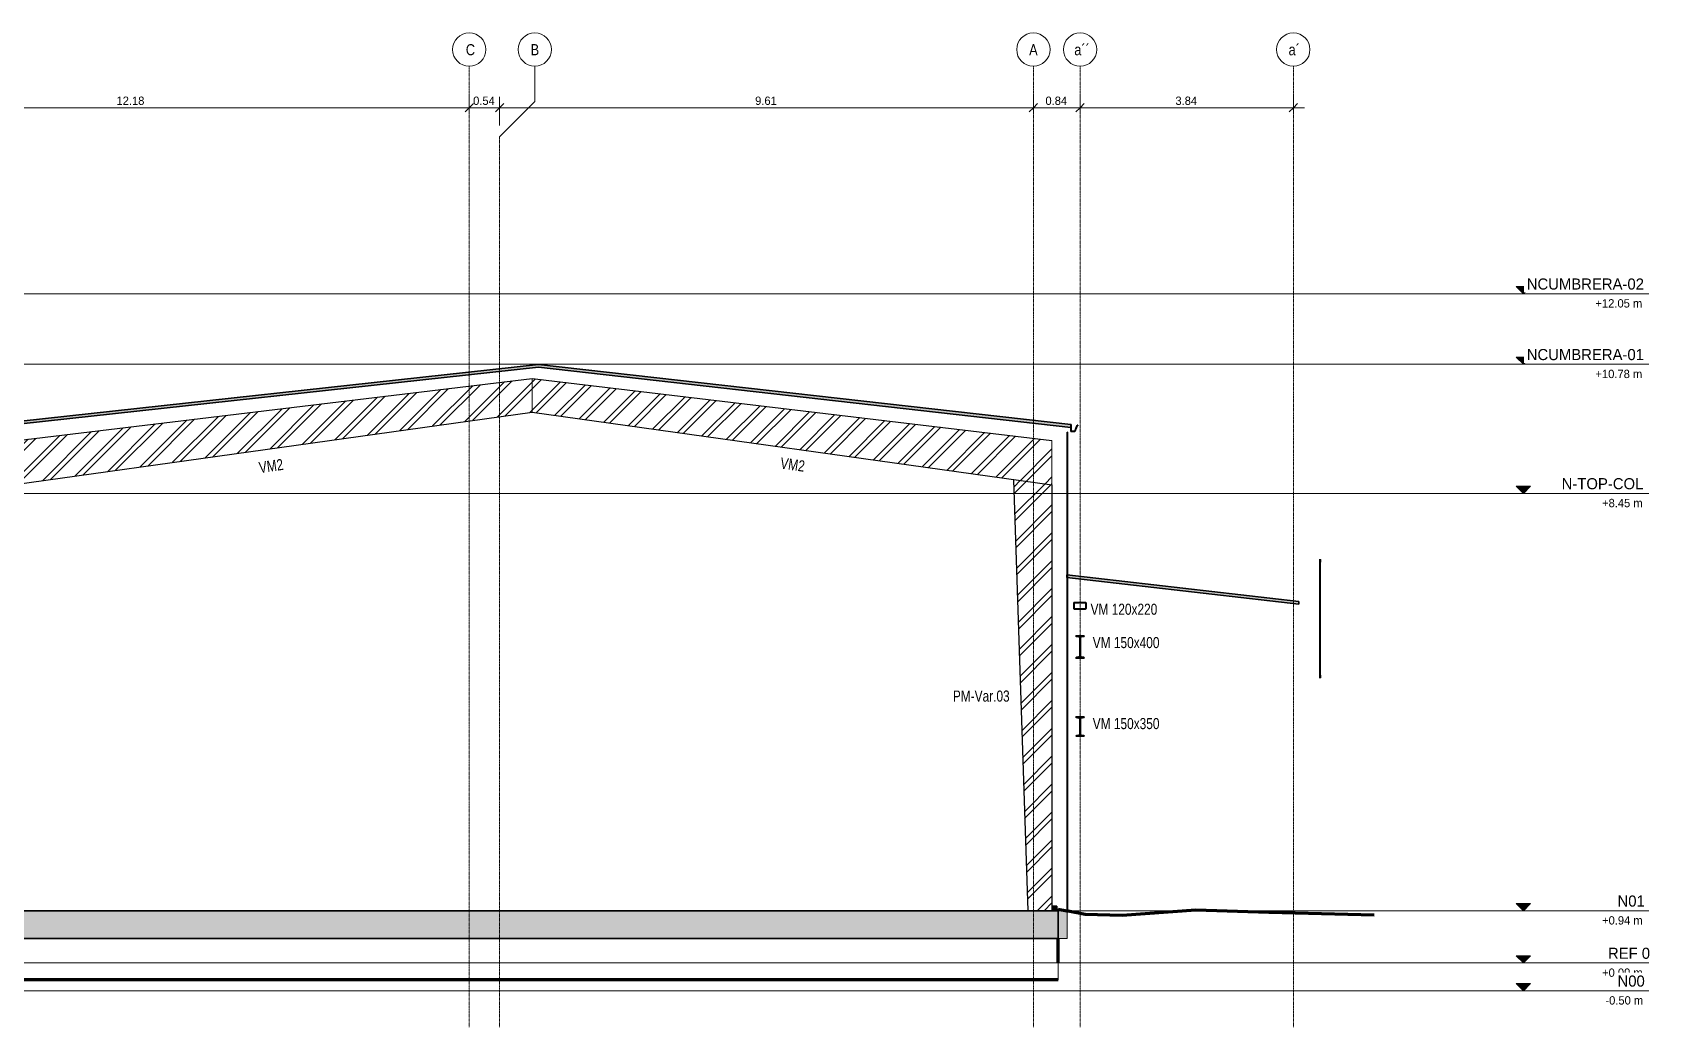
# Model space of a CAD drawing. Header units: centimetres. Extents: x -6646 to 16699, y -115 to 1717.
# Drawn here: x -2117 to 840, y -115 to 1674 of the extents above; entities that cross this region are included whole.
import ezdxf

# ---------------------------------------------------------------- set-up
doc = ezdxf.new("R2010")
doc.units = ezdxf.units.CM
doc.linetypes.add('Centre', pattern=[3.175, 0.635, -0.475, 1.59, -0.475])
doc.linetypes.add('Grid Line', pattern=[2.2225, 1.27, -0.3175, 0.3175, -0.3175])
for name, color, linetype, lineweight in [('A-ANNO-DIMS', 7, 'Continuous', 9), ('A-ANNO-DIMS-100', 7, 'Continuous', 9), ('A-FLOR', 7, 'Continuous', 9), ('A-FLOR-LEVL', 7, 'Continuous', 9), ('A-ROOF', 7, 'Continuous', 9), ('A-ROOF-MCUT', 7, 'Continuous', 35), ('A-ROOF-PATT', 7, 'Continuous', 35), ('A-WALL', 7, 'Continuous', 9), ('A-WALL-PATT', 7, 'Continuous', 35), ('C-BLDG-PADS', 7, 'Continuous', 9), ('C-TOPO', 7, 'Continuous', 9), ('S-BEAM', 7, 'Continuous', 9), ('S-BEAM-IDEN', 7, 'Continuous', 18), ('S-COLS', 7, 'Continuous', 9), ('S-COLS-IDEN', 7, 'Continuous', 9), ('S-GRID', 7, 'Continuous', 9), ('S-GRID-IDEN', 7, 'Continuous', 9)]:
    doc.layers.add(name, color=color, linetype=linetype, lineweight=lineweight)
doc.styles.add('Century Gothic', font='GOTHIC.TTF', dxfattribs={"height": 20})
doc.styles.add('Century Gothic_1', font='GOTHIC.TTF', dxfattribs={"height": 15})
doc.styles.add('Century Gothic_2', font='GOTHIC.TTF', dxfattribs={"width": 0.8, "height": 20})
doc.styles.add('Saira Condensed', font='SairaCondensed-Regular.ttf', dxfattribs={"height": 20})
doc.dimstyles.new('FCA_N_Cotas_E100', dxfattribs={"dimscale": 30.48, "dimtxt": 15.662524, "dimasz": 0.492126, "dimexe": 0.656168, "dimexo": 0.656168, "dimgap": 0.032808, "dimtad": 1, "dimlfac": 0.01, "dimrnd": 0.01, "dimzin": 0, "dimdsep": 46, "dimtxsty": 'Century Gothic_1', "dimblk1": 'OBLIQUE', "dimblk2": 'OBLIQUE', "dimsah": 1, "dimcen": 0.09, "dimdle": 0.656168, "dimadec": 3, "dimazin": 2, "dimtfac": 1, "dimtdec": 4, "dimtix": 1, "dimtmove": 0, "dimatfit": 3, "dimfxl": 1, "dimtvp": 1, "dimtolj": 1, "dimtzin": 0, "dimarcsym": 2})
pattern_1 = [(45, (0, 0), (-25.1447, 25.1447), []), (45, (0, 38.1), (-25.1447, 25.1447), [])]

# ---------------------------------------------------------------- blocks, each defined once
blk = doc.blocks.new('M_S Shapes - 150 x 400-1948375-Elevación Eje 20')
at = {"layer": 'S-BEAM', "color": 254, "lineweight": 35, "true_color": 0xcccccc}
for p, q in [((-238.6, 588.8), (-238.6, 588.4)), ((-223.6, 588.8), (-238.6, 588.8)), ((-237.9, 587.5), (-233.2, 586.7)), ((-231.7, 585), (-231.7, 552.6)), ((-230.5, 552.6), (-230.5, 585)), ((-229.1, 586.7), (-224.3, 587.5)), ((-223.6, 588.4), (-223.6, 588.8)), ((-238.6, 549.2), (-238.6, 548.8)), ((-238.6, 548.8), (-223.6, 548.8)), ((-233.2, 550.9), (-237.9, 550.1)), ((-224.3, 550.1), (-229.1, 550.9)), ((-223.6, 548.8), (-223.6, 549.2))]:
    blk.add_line(p, q, dxfattribs=at)
for centre, radius, start, end in [((-237.7, 588.4), 0.88, 180, 260.5377), ((-233.5, 585), 1.76, 0, 80.5377), ((-228.8, 585), 1.76, 99.4623, 180), ((-224.5, 588.4), 0.88, 279.4623, 0), ((-237.7, 549.2), 0.88, 99.4623, 180), ((-233.5, 552.6), 1.76, 279.4623, 0), ((-228.8, 552.6), 1.76, 180, 260.5377), ((-224.5, 549.2), 0.88, 0, 80.5377)]:
    blk.add_arc(centre, radius, start, end, dxfattribs=at)
blk = doc.blocks.new('M_S Shapes - 150 x 350-1948376-Elevación Eje 20')
at = {"layer": 'S-BEAM', "color": 254, "lineweight": 35, "true_color": 0xcccccc}
for p, q in [((-238.6, 443), (-238.6, 442.6)), ((-223.6, 443), (-238.6, 443)), ((-237.9, 441.7), (-233.2, 440.9)), ((-231.7, 439.2), (-231.7, 411.8)), ((-230.5, 411.8), (-230.5, 439.2)), ((-229.1, 440.9), (-224.3, 441.7)), ((-223.6, 442.6), (-223.6, 443)), ((-238.6, 408.4), (-238.6, 408)), ((-238.6, 408), (-223.6, 408)), ((-233.2, 410.1), (-237.9, 409.3)), ((-224.3, 409.3), (-229.1, 410.1)), ((-223.6, 408), (-223.6, 408.4))]:
    blk.add_line(p, q, dxfattribs=at)
for centre, radius, start, end in [((-237.7, 442.6), 0.88, 180, 260.5377), ((-233.5, 439.2), 1.76, 0, 80.5377), ((-228.8, 439.2), 1.76, 99.4623, 180), ((-224.5, 442.6), 0.88, 279.4623, 0), ((-237.7, 408.4), 0.88, 99.4623, 180), ((-233.5, 411.8), 1.76, 279.4623, 0), ((-228.8, 411.8), 1.76, 180, 260.5377), ((-224.5, 408.4), 0.88, 0, 80.5377)]:
    blk.add_arc(centre, radius, start, end, dxfattribs=at)
blk = doc.blocks.new('HSS Rectangular - 120 x 220-1948349-Elevación Eje 20')
at = {"layer": 'S-BEAM', "color": 254, "lineweight": 35, "true_color": 0xcccccc}
for p, q in [((-242.5, 647.9), (-242.5, 637.8)), ((-242, 638.3), (-242, 647.3)), ((-221.5, 648.8), (-241.6, 648.8)), ((-241.6, 636.8), (-221.5, 636.8)), ((-241.1, 648.3), (-222, 648.3)), ((-222, 637.3), (-241.1, 637.3)), ((-221, 647.3), (-221, 638.3)), ((-220.5, 637.8), (-220.5, 647.9))]:
    blk.add_line(p, q, dxfattribs=at)
for centre, radius, start, end in [((-241.6, 647.9), 0.95, 90, 180), ((-241.6, 637.8), 0.95, 180, 270), ((-241.1, 647.3), 0.953, 90, 180), ((-241.1, 638.3), 0.953, 180, 270), ((-222, 647.3), 0.953, 0, 90), ((-222, 638.3), 0.953, 270, 0), ((-221.5, 647.9), 0.95, 0, 90), ((-221.5, 637.8), 0.95, 270, 0)]:
    blk.add_arc(centre, radius, start, end, dxfattribs=at)
blk = doc.blocks.new('PQ_RVR_ARQ-01_ZZ_ZZ_MO_T_A_rvt-1-Elevación Eje 20')
at = {"layer": 'A-ROOF-PATT', "lineweight": 9, "true_color": 0xeaeaea}
for points in [[(-247.9, 964), (-247.9, 969.1), (-1206.2, 1077.3), (-2182.3, 970.5), (-2182.3, 965.5), (-1206.2, 1072.3), (-281.8, 967.9)], [(162.3, 645.6), (162.3, 650.6), (-254.8, 698.8), (-254.8, 693.8), (-104.9, 676.4)]]:
    blk.add_hatch(color=254, dxfattribs=at).paths.add_polyline_path(points)
at = {"layer": 'A-WALL-PATT', "lineweight": 9, "true_color": 0xeaeaea}
for points in [[(-254.5, 96.5), (-254, 96.5), (-254, 955.5), (-254.5, 955.5), (-254.5, 349.4)], [(202, 721.3), (202, 726.3), (199.5, 726.3), (199.5, 721.3)], [(200.8, 518), (200.8, 721.3), (200.3, 721.3), (200.3, 518)], [(202, 513), (202, 518), (199.5, 518), (199.5, 513)], [(-280.8, 94), (-272.8, 94), (-272.8, 102), (-280.8, 102)], [(-254.5, 91.5), (-252.7, 91.5), (-252.7, 96.5), (-255.2, 96.5), (-255.2, 94), (-254.5, 94)]]:
    blk.add_hatch(color=254, dxfattribs=at).paths.add_polyline_path(points)
at = {"layer": 'A-WALL-PATT', "lineweight": 9, "true_color": 0xf2f2f2}
h = blk.add_hatch(dxfattribs=at)
h.set_pattern_fill('FP_4', style=0, pattern_type=2)
h.set_pattern_definition([(90, (200.294, 0), (-0.11291, 7e-18), [])])
h.paths.add_polyline_path([(200.2, 518), (200.3, 518), (200.2, 530.8)])
h = blk.add_hatch(dxfattribs=at)
h.set_pattern_fill('FP_1', style=0, pattern_type=2)
h.set_pattern_definition([(90, (-254.484, 0), (-0.05687, 3e-18), [])])
h.paths.add_polyline_path([(-254.5, 96.5), (-254.5, 96.5), (-254.5, 96.5)])
at = {"layer": 'A-FLOR', "color": 254, "lineweight": 35, "true_color": 0xcccccc}
for p, q in [((-270.8, 94), (-5586.7, 94)), ((-270.8, 44), (-270.8, 94)), ((-5836.9, 44), (-270.8, 44))]:
    blk.add_line(p, q, dxfattribs=at)
at = {"layer": 'A-ROOF', "color": 254, "lineweight": 35, "true_color": 0xcccccc}
for p, q in [((-1206.2, 1077.3), (-2182.3, 970.5)), ((-2182.3, 965.5), (-1206.2, 1072.3)), ((-247.9, 969.1), (-1206.2, 1077.3)), ((-1206.2, 1072.3), (-247.9, 964)), ((-247.9, 964), (-247.9, 969.1)), ((162.3, 650.6), (-254.8, 698.8)), ((-254.8, 698.8), (-254.8, 693.8)), ((-254.8, 693.8), (162.3, 645.6)), ((162.3, 645.6), (162.3, 650.6))]:
    blk.add_line(p, q, dxfattribs=at)
at = {"layer": 'A-ROOF-MCUT', "color": 254, "true_color": 0xcccccc}
for p, q in [((-247.5, 969.1), (-247.9, 969.1)), ((-247.9, 969.1), (-247.9, 956.6)), ((-247.9, 956.6), (-240.4, 956.6)), ((-247.5, 956.9), (-247.5, 969.1)), ((-240.7, 956.9), (-247.5, 956.9)), ((-236.9, 966.9), (-240.7, 956.9)), ((-240.4, 956.6), (-236.6, 966.5)), ((-235.7, 966.9), (-236.9, 966.9)), ((-235.4, 967.8), (-236.6, 967.8)), ((-236.6, 967.8), (-236.6, 967.5)), ((-236.6, 967.5), (-235.7, 967.5)), ((-236.6, 966.5), (-235.4, 966.5)), ((-235.7, 967.5), (-235.7, 966.9)), ((-235.4, 966.5), (-235.4, 967.8))]:
    blk.add_line(p, q, dxfattribs=at)
at = {"layer": 'A-WALL', "color": 254, "lineweight": 35, "true_color": 0xcccccc}
for p, q in [((-254, 955.5), (-254.5, 955.5)), ((-254.5, 955.5), (-254.5, 96.5)), ((-254, 96.5), (-254, 955.5)), ((200.8, 721.3), (200.3, 721.3)), ((200.3, 721.3), (200.3, 518)), ((200.8, 518), (200.8, 721.3)), ((200.3, 518), (200.8, 518)), ((-280.8, 102), (-280.8, 94)), ((-272.8, 102), (-280.8, 102)), ((-280.8, 94), (-272.8, 94)), ((-272.8, 94), (-272.8, 102)), ((-254.5, 96.5), (-254, 96.5))]:
    blk.add_line(p, q, dxfattribs=at)
at = {"layer": 'A-WALL', "color": 254, "true_color": 0xcccccc}
for p, q in [((-254.5, 955.5), (-254.5, 955.5)), ((202, 726.3), (199.5, 726.3)), ((199.5, 726.3), (199.5, 721.3)), ((199.5, 721.3), (200.3, 721.3)), ((200.3, 721.3), (202, 721.3)), ((202, 721.3), (202, 726.3)), ((200.3, 518), (199.5, 518)), ((199.5, 518), (199.5, 513)), ((199.5, 513), (202, 513)), ((202, 518), (200.3, 518)), ((202, 513), (202, 518)), ((-254.5, 96.5), (-255.2, 96.5)), ((-255.2, 96.5), (-255.2, 91.5)), ((-255.2, 91.5), (-252.7, 91.5)), ((-252.7, 96.5), (-254.5, 96.5)), ((-252.7, 91.5), (-252.7, 96.5))]:
    blk.add_line(p, q, dxfattribs=at)
at = {"layer": 'A-WALL', "color": 254, "lineweight": 18, "true_color": 0xcccccc}
for p, q in [((199.4, 726.3), (199.5, 726.3)), ((199.4, 721.3), (199.5, 721.3)), ((199.4, 518), (199.5, 518)), ((199.4, 513), (199.5, 513)), ((-255.3, 96.5), (-255.2, 96.5))]:
    blk.add_line(p, q, dxfattribs=at)
at = {"layer": 'C-BLDG-PADS', "color": 254, "lineweight": 18, "true_color": 0xdadada}
for p, q in [((-270.8, 0), (-5936.9, 0)), ((-270.8, -30.5), (-270.8, 0)), ((-5936.9, -30.5), (-270.8, -30.5))]:
    blk.add_line(p, q, dxfattribs=at)
at = {"layer": 'C-TOPO', "color": 254, "true_color": 0xdadada}
for p, q in [((-270.8, 97.7), (-270.8, 97)), ((-270.8, 97.7), (-270.8, 97)), ((-270.8, 94), (-270.8, 97)), ((-255.2, 94.1), (-270.8, 97)), ((-222.1, 88), (-252.7, 93.7)), ((-155.3, 85.8), (-23.1, 95.6)), ((-23.1, 95.6), (108.8, 91.2)), ((298.1, 86.5), (108.8, 91.2)), ((-222.1, 88), (-155.3, 85.8)), ((-222.1, 88), (-216.9, 87.1)), ((-270.8, 0), (-270.8, 44)), ((-5836.9, -30.5), (-1974, -30.5)), ((-1862.3, -30.5), (-1974, -30.5)), ((-583.8, -30.5), (-1862.3, -30.5)), ((-583.8, -30.5), (-270.8, -30.5))]:
    blk.add_line(p, q, dxfattribs=at)
at = {"layer": 'C-TOPO', "color": 254, "lineweight": 70, "true_color": 0xdadada}
for p, q in [((-270.8, 94), (-270.8, 97)), ((-270.8, 97), (-255.2, 94.1)), ((-252.7, 93.7), (-222.1, 88)), ((-155.3, 85.8), (-23.1, 95.6)), ((-23.1, 95.6), (108.8, 91.2)), ((108.8, 91.2), (298.1, 86.5)), ((-222.1, 88), (-155.3, 85.8)), ((-270.8, 0), (-270.8, 44)), ((-1974, -30.5), (-5836.9, -30.5)), ((-1862.3, -30.5), (-1974, -30.5)), ((-583.8, -30.5), (-1862.3, -30.5)), ((-270.8, -30.5), (-583.8, -30.5))]:
    blk.add_line(p, q, dxfattribs=at)
at = {"layer": 'S-BEAM', "color": 254, "lineweight": 70, "true_color": 0xdadada}
for name in ['HSS Rectangular - 120 x 220-1948349-Elevación Eje 20', 'M_S Shapes - 150 x 400-1948375-Elevación Eje 20', 'M_S Shapes - 150 x 350-1948376-Elevación Eje 20']:
    blk.add_blockref(name, (0, 0), dxfattribs=at)
blk = doc.blocks.new('M_S Shapes - 150 x 400-1499110-Elevación Eje 20')
at = {"layer": 'S-BEAM', "true_color": 0xc0c0c0}
h = blk.add_hatch(dxfattribs=at)
h.set_pattern_fill('FP_6', color=9, style=0, pattern_type=2)
h.set_pattern_definition(pattern_1)
h.paths.add_polyline_path([(-238.6, 548.8), (-223.6, 548.8), (-223.6, 549.2), (-223.8, 549.8), (-224.3, 550.1), (-229.1, 550.9), (-230.1, 551.5), (-230.5, 552.6), (-230.5, 585), (-230.1, 586.1), (-229.1, 586.7), (-224.3, 587.5), (-223.8, 587.8), (-223.6, 588.4), (-223.6, 588.8), (-238.6, 588.8), (-238.6, 588.4), (-238.4, 587.8), (-237.9, 587.5), (-233.2, 586.7), (-232.1, 586.1), (-231.7, 585), (-231.7, 552.6), (-232.1, 551.5), (-233.2, 550.9), (-237.9, 550.1), (-238.4, 549.8), (-238.6, 549.1)])
at = {"layer": 'S-BEAM', "lineweight": 35}
for p, q in [((-238.6, 588.8), (-238.6, 588.4)), ((-223.6, 588.8), (-238.6, 588.8)), ((-237.9, 587.5), (-233.2, 586.7)), ((-231.7, 585), (-231.7, 552.6)), ((-230.5, 552.6), (-230.5, 585)), ((-229.1, 586.7), (-224.3, 587.5)), ((-223.6, 588.4), (-223.6, 588.8)), ((-238.6, 549.2), (-238.6, 548.8)), ((-238.6, 548.8), (-223.6, 548.8)), ((-233.2, 550.9), (-237.9, 550.1)), ((-224.3, 550.1), (-229.1, 550.9)), ((-223.6, 548.8), (-223.6, 549.2))]:
    blk.add_line(p, q, dxfattribs=at)
for centre, radius, start, end in [((-237.7, 588.4), 0.88, 180, 260.5377), ((-233.5, 585), 1.76, 0, 80.5377), ((-228.8, 585), 1.76, 99.4623, 180), ((-224.5, 588.4), 0.88, 279.4623, 0), ((-237.7, 549.2), 0.88, 99.4623, 180), ((-233.5, 552.6), 1.76, 279.4623, 0), ((-228.8, 552.6), 1.76, 180, 260.5377), ((-224.5, 549.2), 0.88, 0, 80.5377)]:
    blk.add_arc(centre, radius, start, end, dxfattribs=at)
blk = doc.blocks.new('M_S Shapes - 150 x 350-1499191-Elevación Eje 20')
at = {"layer": 'S-BEAM', "true_color": 0xc0c0c0}
h = blk.add_hatch(dxfattribs=at)
h.set_pattern_fill('FP_6', color=9, style=0, pattern_type=2)
h.set_pattern_definition(pattern_1)
h.paths.add_polyline_path([(-230.8, 408), (-223.6, 408), (-223.6, 408.4), (-223.8, 409), (-224.3, 409.3), (-229.1, 410.1), (-230.1, 410.7), (-230.5, 411.8), (-230.5, 439.2), (-230.1, 440.3), (-229.1, 440.9), (-224.3, 441.7), (-223.8, 442), (-223.6, 442.6), (-223.6, 443), (-238.6, 443), (-238.6, 442.6), (-238.4, 442), (-237.9, 441.7), (-233.2, 440.9), (-232.1, 440.3), (-231.7, 439.2), (-231.7, 411.8), (-232.1, 410.7), (-233.2, 410.1), (-237.9, 409.3), (-238.4, 409), (-238.6, 408.4), (-238.6, 408)])
at = {"layer": 'S-BEAM', "lineweight": 35}
for p, q in [((-238.6, 443), (-238.6, 442.6)), ((-223.6, 443), (-238.6, 443)), ((-237.9, 441.7), (-233.2, 440.9)), ((-231.7, 439.2), (-231.7, 411.8)), ((-230.5, 411.8), (-230.5, 439.2)), ((-229.1, 440.9), (-224.3, 441.7)), ((-223.6, 442.6), (-223.6, 443)), ((-238.6, 408.4), (-238.6, 408)), ((-238.6, 408), (-223.6, 408)), ((-233.2, 410.1), (-237.9, 409.3)), ((-224.3, 409.3), (-229.1, 410.1)), ((-223.6, 408), (-223.6, 408.4))]:
    blk.add_line(p, q, dxfattribs=at)
for centre, radius, start, end in [((-237.7, 442.6), 0.88, 180, 260.5377), ((-233.5, 439.2), 1.76, 0, 80.5377), ((-228.8, 439.2), 1.76, 99.4623, 180), ((-224.5, 442.6), 0.88, 279.4623, 0), ((-237.7, 408.4), 0.88, 99.4623, 180), ((-233.5, 411.8), 1.76, 279.4623, 0), ((-228.8, 411.8), 1.76, 180, 260.5377), ((-224.5, 408.4), 0.88, 0, 80.5377)]:
    blk.add_arc(centre, radius, start, end, dxfattribs=at)
blk = doc.blocks.new('HSS Rectangular - 120 x 220-1499643-Elevación Eje 20')
at = {"layer": 'S-BEAM', "lineweight": 35}
for p, q in [((-242.5, 647.9), (-242.5, 637.8)), ((-242, 638.3), (-242, 647.3)), ((-221.5, 648.8), (-241.6, 648.8)), ((-241.6, 636.8), (-221.5, 636.8)), ((-241.1, 648.3), (-222, 648.3)), ((-222, 637.3), (-241.1, 637.3)), ((-221, 647.3), (-221, 638.3)), ((-220.5, 637.8), (-220.5, 647.9))]:
    blk.add_line(p, q, dxfattribs=at)
for centre, radius, start, end in [((-241.6, 647.9), 0.95, 90, 180), ((-241.6, 637.8), 0.95, 180, 270), ((-241.1, 647.3), 0.953, 90, 180), ((-241.1, 638.3), 0.953, 180, 270), ((-222, 647.3), 0.953, 0, 90), ((-222, 638.3), 0.953, 270, 0), ((-221.5, 647.9), 0.95, 0, 90), ((-221.5, 637.8), 0.95, 270, 0)]:
    blk.add_arc(centre, radius, start, end, dxfattribs=at)
blk = doc.blocks.new('Level - Con_Triangulo-1145637-Elevación Eje 20')
at = {"layer": 'A-FLOR-LEVL', "true_color": 0xe2e2e2}
blk.add_hatch(color=254, dxfattribs=at).paths.add_polyline_path([(-6431.4, 12.9), (-6418.5, 0), (-6405.6, 12.9)])
at = {"layer": 'A-FLOR-LEVL', "color": 253, "true_color": 0xaaaaaa}
for p, q in [((-6405.6, 0), (-6644.1, 0)), ((-6431.4, 12.9), (-6405.6, 12.9)), ((-6418.5, 0), (-6431.4, 12.9)), ((-6405.6, 12.9), (-6418.5, 0))]:
    blk.add_line(p, q, dxfattribs=at)
blk = doc.blocks.new('Grid - 3mm-1819951-Elevación Eje 20')
at = {"layer": 'S-GRID-IDEN', "color": 253, "true_color": 0xaaaaaa}
blk.add_circle((-1330.8, 1644), 30, dxfattribs=at)
blk = doc.blocks.new('DIMBLOCK9-Elevación Eje 20')
at = {"layer": 'A-ANNO-DIMS-100', "lineweight": 35}
for p, q in [((-2548.7, 1539.1), (-2556.2, 1531.6)), ((-2548.7, 1539.1), (-2541.2, 1546.6)), ((-1330.8, 1539.1), (-1338.3, 1531.6)), ((-1330.8, 1539.1), (-1323.3, 1546.6))]:
    blk.add_line(p, q, dxfattribs=at)
at = {"layer": 'A-ANNO-DIMS-100'}
for p, q in [((-2548.7, 1539.1), (-2548.7, 1559.1)), ((-2548.7, 1539.1), (-1330.8, 1539.1)), ((-2548.7, 1539.1), (-2548.7, 1529.7)), ((-1330.8, 1539.1), (-1330.8, 1559.1)), ((-1330.8, 1539.1), (-1330.8, 1529.7))]:
    blk.add_line(p, q, dxfattribs=at)
at = {"layer": 'A-ANNO-DIMS-100', "color": 0, "insert": (-1965.9, 1559.3), "char_height": 15, "width": 62.948, "attachment_point": 1, "line_spacing_factor": 0.984502, "style": 'Century Gothic_1'}
blk.add_mtext('12.18', dxfattribs=at)
blk = doc.blocks.new('_Oblique')
at = {"color": 0, "linetype": 'ByBlock', "lineweight": -2}
blk.add_line((-0.5, -0.5), (0.5, 0.5), dxfattribs=at)
blk = doc.blocks.new('DIMBLOCK10-Elevación Eje 20')
at = {"layer": 'A-ANNO-DIMS-100', "lineweight": 35}
for p, q in [((-1330.8, 1539.1), (-1338.3, 1531.6)), ((-1330.8, 1539.1), (-1323.3, 1546.6)), ((-1276.3, 1539.1), (-1283.8, 1531.6)), ((-1276.3, 1539.1), (-1268.8, 1546.6))]:
    blk.add_line(p, q, dxfattribs=at)
at = {"layer": 'A-ANNO-DIMS-100'}
for p, q in [((-1330.8, 1539.1), (-1330.8, 1559.1)), ((-1330.8, 1539.1), (-1276.3, 1539.1)), ((-1330.8, 1539.1), (-1330.8, 1529.7)), ((-1276.3, 1539.1), (-1276.3, 1559.1)), ((-1276.3, 1539.1), (-1276.3, 1507))]:
    blk.add_line(p, q, dxfattribs=at)
at = {"layer": 'A-ANNO-DIMS-100', "color": 0, "insert": (-1323.9, 1559.3), "char_height": 15, "width": 48.927, "attachment_point": 1, "line_spacing_factor": 0.984502, "style": 'Century Gothic_1'}
blk.add_mtext('0.54', dxfattribs=at)
blk = doc.blocks.new('DIMBLOCK11-Elevación Eje 20')
at = {"layer": 'A-ANNO-DIMS-100', "lineweight": 35}
for p, q in [((-1276.3, 1539.1), (-1283.8, 1531.6)), ((-1276.3, 1539.1), (-1268.8, 1546.6)), ((-315.3, 1539.1), (-322.8, 1531.6)), ((-315.3, 1539.1), (-307.8, 1546.6))]:
    blk.add_line(p, q, dxfattribs=at)
at = {"layer": 'A-ANNO-DIMS-100'}
for p, q in [((-1276.3, 1539.1), (-1276.3, 1559.1)), ((-1276.3, 1539.1), (-315.3, 1539.1)), ((-1276.3, 1539.1), (-1276.3, 1507)), ((-315.3, 1539.1), (-315.3, 1559.1)), ((-315.3, 1539.1), (-315.3, 1529.7))]:
    blk.add_line(p, q, dxfattribs=at)
at = {"layer": 'A-ANNO-DIMS-100', "color": 0, "insert": (-816.2, 1559.3), "char_height": 15, "width": 48.927, "attachment_point": 1, "line_spacing_factor": 0.984502, "style": 'Century Gothic_1'}
blk.add_mtext('9.61', dxfattribs=at)
blk = doc.blocks.new('DIMBLOCK12-Elevación Eje 20')
at = {"layer": 'A-ANNO-DIMS-100', "lineweight": 35}
for p, q in [((-315.3, 1539.1), (-322.8, 1531.6)), ((-315.3, 1539.1), (-307.8, 1546.6)), ((-231.1, 1539.1), (-238.6, 1531.6)), ((-231.1, 1539.1), (-223.6, 1546.6))]:
    blk.add_line(p, q, dxfattribs=at)
at = {"layer": 'A-ANNO-DIMS-100'}
for p, q in [((-315.3, 1539.1), (-315.3, 1559.1)), ((-315.3, 1539.1), (-231.1, 1539.1)), ((-315.3, 1539.1), (-315.3, 1529.7)), ((-231.1, 1539.1), (-231.1, 1559.1)), ((-231.1, 1539.1), (-231.1, 1529.7))]:
    blk.add_line(p, q, dxfattribs=at)
at = {"layer": 'A-ANNO-DIMS-100', "color": 0, "insert": (-293.6, 1559.3), "char_height": 15, "width": 48.927, "attachment_point": 1, "line_spacing_factor": 0.984502, "style": 'Century Gothic_1'}
blk.add_mtext('0.84', dxfattribs=at)
blk = doc.blocks.new('DIMBLOCK13-Elevación Eje 20')
at = {"layer": 'A-ANNO-DIMS-100', "lineweight": 35}
for p, q in [((-231.1, 1539.1), (-238.6, 1531.6)), ((-231.1, 1539.1), (-223.6, 1546.6)), ((152.7, 1539.1), (145.2, 1531.6)), ((152.7, 1539.1), (160.2, 1546.6))]:
    blk.add_line(p, q, dxfattribs=at)
at = {"layer": 'A-ANNO-DIMS-100'}
for p, q in [((-231.1, 1539.1), (-231.1, 1559.1)), ((-231.1, 1539.1), (172.7, 1539.1)), ((-231.1, 1539.1), (-231.1, 1529.7)), ((152.7, 1539.1), (152.7, 1559.1)), ((152.7, 1539.1), (152.7, 1529.7))]:
    blk.add_line(p, q, dxfattribs=at)
at = {"layer": 'A-ANNO-DIMS-100', "color": 0, "insert": (-59.6, 1559.3), "char_height": 15, "width": 48.927, "attachment_point": 1, "line_spacing_factor": 0.984502, "style": 'Century Gothic_1'}
blk.add_mtext('3.84', dxfattribs=at)

msp = doc.modelspace()

# ---------------------------------------------------------------- hatches: boundary and pattern name
at = {"layer": 'A-FLOR', "true_color": 0x9a9a9a}
h = msp.add_hatch(color=253, dxfattribs=at)
h.paths.add_polyline_path([(-281.818, 44), (-254.485, 44), (-254.485, 94), (-5883.732, 94), (-5883.732, 44), (-323.258, 44)])
h.paths.add_polyline_path([(-6149.639, 44), (-6149.639, 94), (-6149.791, 94), (-6149.791, 44)])
at = {"layer": 'S-BEAM', "true_color": 0xc0c0c0}
h = msp.add_hatch(dxfattribs=at)
h.set_pattern_fill('FP_9', color=9, style=0, pattern_type=2)
h.set_pattern_definition(pattern_1)
h.paths.add_polyline_path([(-2201.853, 932.686), (-1217.715, 1051.333), (-1217.715, 1051.919), (-2201.853, 933.272)])
h = msp.add_hatch(dxfattribs=at)
h.set_pattern_fill('FP_6', color=9, style=0, pattern_type=2)
h.set_pattern_definition(pattern_1)
h.paths.add_polyline_path([(-2201.853, 853.898), (-1217.715, 991.581), (-1217.715, 1051.333), (-2201.853, 932.686), (-2201.853, 928.4)])
h = msp.add_hatch(dxfattribs=at)
h.set_pattern_fill('FP_6', color=9, style=0, pattern_type=2)
h.set_pattern_definition(pattern_1)
h.paths.add_polyline_path([(-281.818, 939.536), (-281.818, 940.122), (-1217.715, 1051.938), (-1217.715, 1051.352), (-507.852, 966.541)])
h = msp.add_hatch(dxfattribs=at)
h.set_pattern_fill('FP_6', color=9, style=0, pattern_type=2)
h.set_pattern_definition(pattern_1)
h.paths.add_polyline_path([(-281.818, 860.647), (-281.818, 939.536), (-1217.715, 1051.333), (-1217.715, 991.581), (-324.913, 866.676)])
h = msp.add_hatch(dxfattribs=at)
h.set_pattern_fill('FP_9', color=9, style=0, pattern_type=2)
h.set_pattern_definition(pattern_1)
h.paths.add_polyline_path([(-2201.853, 853.31), (-1217.715, 990.994), (-1217.715, 991.581), (-2201.853, 853.898)])
h = msp.add_hatch(dxfattribs=at)
h.set_pattern_fill('FP_6', color=9, style=0, pattern_type=2)
h.set_pattern_definition(pattern_1)
h.paths.add_polyline_path([(-281.818, 860.059), (-281.818, 860.647), (-1217.715, 991.581), (-1217.715, 990.994), (-507.852, 891.682)])
at = {"layer": 'S-COLS', "true_color": 0xc0c0c0}
h = msp.add_hatch(dxfattribs=at)
h.set_pattern_fill('FP_8', color=9, style=0, pattern_type=2)
h.set_pattern_definition(pattern_1)
h.paths.add_polyline_path([(-325.495, 94), (-324.913, 94), (-350.593, 869.681), (-351.178, 869.763), (-333.949, 349.35)])
h = msp.add_hatch(dxfattribs=at)
h.set_pattern_fill('FP_8', color=9, style=0, pattern_type=2)
h.set_pattern_definition(pattern_1)
h.paths.add_polyline_path([(-324.913, 94), (-281.818, 94), (-281.818, 860.059), (-350.593, 869.681), (-333.367, 349.35)])
h = msp.add_hatch(dxfattribs=at)
h.set_pattern_fill('FP_8', color=9, style=0, pattern_type=2)
h.set_pattern_definition(pattern_1)
h.paths.add_polyline_path([(-281.818, 94), (-281.235, 94), (-281.235, 860.566), (-281.818, 860.647), (-281.818, 349.35)])

# ---------------------------------------------------------------- linework, layer by layer
at = {"layer": 'A-FLOR', "color": 8, "true_color": 0x808080}
for p, q in [((-325.495, 94), (-2201.935, 94)), ((-254.485, 94), (-281.235, 94)), ((-254.485, 44), (-254.485, 94)), ((-5836.919, 44), (-254.485, 44))]:
    msp.add_line(p, q, dxfattribs=at)
at = {"layer": 'A-FLOR-LEVL', "color": 253, "linetype": 'Centre', "true_color": 0xaaaaaa}
for p, q in [((553.949, 845.103), (-6405.624, 845.103)), ((-6405.624, 94), (553.949, 94)), ((-6405.624, 0), (553.949, 0)), ((553.949, -50), (-6405.624, -50))]:
    msp.add_line(p, q, dxfattribs=at)
at = {"layer": 'S-BEAM'}
for p, q in [((-1217.715, 1051.919), (-2201.853, 933.272)), ((-1217.715, 1051.333), (-2201.853, 932.686)), ((-281.818, 940.122), (-1217.715, 1051.938)), ((-1217.715, 1051.938), (-1217.715, 1051.352)), ((-1217.715, 1051.919), (-1217.715, 1051.333)), ((-281.818, 939.536), (-1217.715, 1051.352)), ((-1217.715, 1051.333), (-1217.715, 991.581)), ((-1217.715, 1051.333), (-1217.715, 991.581)), ((-1217.715, 991.581), (-2201.853, 853.898)), ((-1217.715, 990.994), (-2201.853, 853.31)), ((-1217.715, 991.581), (-1217.715, 990.994)), ((-281.818, 860.647), (-1217.715, 991.581)), ((-1217.715, 991.581), (-1217.715, 990.994)), ((-281.818, 860.059), (-1217.715, 990.994)), ((-281.818, 940.122), (-281.818, 939.536)), ((-281.818, 939.536), (-281.818, 860.647)), ((-281.818, 860.647), (-281.818, 860.059))]:
    msp.add_line(p, q, dxfattribs=at)
at = {"layer": 'S-COLS'}
for p, q in [((-351.178, 869.763), (-325.495, 94)), ((-350.593, 869.681), (-324.913, 94)), ((-281.235, 860.566), (-281.818, 860.647)), ((-281.818, 860.059), (-281.818, 94)), ((-281.235, 860.566), (-281.235, 94)), ((-325.495, 94), (-324.913, 94)), ((-324.913, 94), (-281.818, 94)), ((-281.235, 94), (-281.818, 94))]:
    msp.add_line(p, q, dxfattribs=at)
at = {"layer": 'S-GRID', "color": 253, "linetype": 'Grid Line', "true_color": 0xaaaaaa}
for p, q in [((-1330.773, -115.481), (-1330.773, 1613.986)), ((-315.335, -115.481), (-315.335, 1613.986)), ((-231.108, -115.481), (-231.108, 1613.986)), ((152.695, -115.481), (152.695, 1613.986)), ((-1276.317, -115.481), (-1276.317, 1486.986))]:
    msp.add_line(p, q, dxfattribs=at)
at = {"layer": 'S-GRID', "color": 253, "true_color": 0xaaaaaa}
for p, q in [((-1212.817, 1550.486), (-1212.817, 1613.986)), ((-1276.317, 1486.986), (-1212.817, 1550.486))]:
    msp.add_line(p, q, dxfattribs=at)

# ---------------------------------------------------------------- block references
at = {"lineweight": 5}
msp.add_blockref('PQ_RVR_ARQ-01_ZZ_ZZ_MO_T_A_rvt-1-Elevación Eje 20', (0, 0), dxfattribs=at)
at = {"layer": 'A-FLOR-LEVL', "color": 253, "true_color": 0xaaaaaa, "extrusion": (0, 0, -1)}
for p in [(5851.675, 1204.505), (5851.675, 1077.508), (5851.675, 845.103), (5851.675, 94), (5851.675, 0)]:
    msp.add_blockref('Level - Con_Triangulo-1145637-Elevación Eje 20', p, dxfattribs=at)
at = {"layer": 'S-BEAM', "lineweight": 35}
msp.add_blockref('HSS Rectangular - 120 x 220-1499643-Elevación Eje 20', (0, 0), dxfattribs=at)
at = {"layer": 'S-BEAM'}
for name in ['M_S Shapes - 150 x 400-1499110-Elevación Eje 20', 'M_S Shapes - 150 x 350-1499191-Elevación Eje 20']:
    msp.add_blockref(name, (0, 0), dxfattribs=at)
at = {"layer": 'S-GRID-IDEN', "color": 253, "true_color": 0xaaaaaa}
for p in [(0, 0), (117.956, 0), (1015.438, 0), (1099.665, 0), (1483.468, 0)]:
    msp.add_blockref('Grid - 3mm-1819951-Elevación Eje 20', p, dxfattribs=at)

# ---------------------------------------------------------------- texts
at = {"layer": 'S-BEAM-IDEN', "lineweight": 9, "char_height": 20, "width": 60.2869, "attachment_point": 1, "style": 'Century Gothic_2'}
for insert, rotation in [((-1710.839, 901.364), 7.964134), ((-769.104, 909.85), 352.035866)]:
    msp.add_mtext('VM2', dxfattribs=dict(at, insert=insert, rotation=rotation))
at = {"layer": 'S-BEAM-IDEN', "lineweight": 9, "char_height": 20, "width": 158.41345, "attachment_point": 1, "style": 'Century Gothic_2'}
for s, insert in [('VM 120x220', (-212.348, 646.628)), ('VM 150x400', (-208.446, 586.628)), ('VM 150x350', (-208.446, 440.827))]:
    msp.add_mtext(s, dxfattribs=dict(at, insert=insert))
at = {"layer": 'S-COLS-IDEN', "insert": (-460.258, 490.382), "char_height": 20, "width": 134.6835, "attachment_point": 1, "style": 'Century Gothic_2'}
msp.add_mtext('PM-Var.03', dxfattribs=at)
at = {"layer": 'S-GRID-IDEN', "color": 253, "true_color": 0xaaaaaa, "char_height": 20, "attachment_point": 1, "style": 'Saira Condensed'}
for s, insert, width in [('C', (-1337.047, 1653.666), 14.43037), ('B', (-1220.391, 1653.666), 17.63712), ('A', (-322.909, 1653.666), 17.63712), ('a´´', (-241.681, 1653.666), 24.85231), ('a´', (144.121, 1653.666), 20.04219)]:
    msp.add_mtext(s, dxfattribs=dict(at, insert=insert, width=width))

# ---------------------------------------------------------------- dimensions: what is measured, and where the dimension line sits
at = {"layer": 'A-ANNO-DIMS'}
for base, p1, p2, override, picture, middle in [((-1330.773, 1539.084), (-2548.662, 1549.69), (-1330.773, 1549.69), {"dimpost": '<>', "dimfxl": 1217.889225}, 'DIMBLOCK9-Elevación Eje 20', (-1939.718, 1547.961)), ((-1276.317, 1539.084), (-1330.773, 1549.69), (-1276.317, 1486.986), {"dimpost": '<>', "dimfxl": 83.049515}, 'DIMBLOCK10-Elevación Eje 20', (-1303.545, 1547.961)), ((-315.335, 1539.084), (-1276.317, 1486.986), (-315.335, 1549.69), {"dimpost": '<>', "dimfxl": 963.025385}, 'DIMBLOCK11-Elevación Eje 20', (-795.826, 1547.961)), ((-231.108, 1539.084), (-315.335, 1549.69), (-231.108, 1549.69), {"dimpost": '<>', "dimfxl": 84.227741}, 'DIMBLOCK12-Elevación Eje 20', (-273.222, 1547.961)), ((152.695, 1539.084), (-231.108, 1549.69), (152.695, 1549.69), {"dimpost": '<>', "dimfxl": 383.802899}, 'DIMBLOCK13-Elevación Eje 20', (-39.206, 1547.961))]:
    dim = msp.add_linear_dim(base=base, p1=p1, p2=p2, dimstyle='FCA_N_Cotas_E100', override=override, dxfattribs=at)
    dim.commit()
    dim.dimension.update_dxf_attribs({"geometry": picture, "text_midpoint": middle})

# ---------------------------------------------------------------- next in the draw order: texts
at = {"layer": 'A-FLOR-LEVL', "color": 9, "true_color": 0xb7b7b7, "char_height": 20, "attachment_point": 1, "style": 'Century Gothic', "bg_fill": 3, "box_fill_scale": 1.25, "bg_fill_color": 256, "bg_fill_true_color": 13158600, "bg_fill_transparency": 0}
for s, insert, width in [('NCUMBRERA-02', (572.906, 1231.973), 262.15181), ('NCUMBRERA-01', (572.906, 1104.976), 262.15181), ('N-TOP-COL', (635.706, 872.571), 185.9915), ('N01', (736.306, 121.468), 64.135), ('REF 0', (719.106, 27.468), 84.97887)]:
    msp.add_mtext(s, dxfattribs=dict(at, insert=insert, width=width))

# ---------------------------------------------------------------- next in the draw order: linework, layer by layer
at = {"layer": 'A-FLOR-LEVL', "color": 253, "linetype": 'Centre', "true_color": 0xaaaaaa}
for p, q in [((-6405.624, 1204.505), (553.949, 1204.505)), ((-6405.624, 1077.508), (553.949, 1077.508))]:
    msp.add_line(p, q, dxfattribs=at)

# ---------------------------------------------------------------- next in the draw order: texts
at = {"layer": 'A-FLOR-LEVL', "color": 9, "true_color": 0xb7b7b7, "char_height": 15, "attachment_point": 1, "style": 'Century Gothic_1', "bg_fill": 3, "box_fill_scale": 1.25, "bg_fill_color": 256, "bg_fill_true_color": 13158600, "bg_fill_transparency": 0}
for s, insert, width in [('+12.05 m', (696.606, 1194.661), 112.23625), ('+10.78 m', (696.606, 1067.664), 112.23625), ('+8.45 m', (708.506, 835.259), 97.80587), ('+0.94 m', (708.506, 84.156), 97.80587), ('+0.00 m', (708.506, -9.844), 97.80587)]:
    msp.add_mtext(s, dxfattribs=dict(at, insert=insert, width=width))

# ---------------------------------------------------------------- next in the draw order: block references
at = {"layer": 'A-FLOR-LEVL', "color": 253, "true_color": 0xaaaaaa, "extrusion": (0, 0, -1)}
msp.add_blockref('Level - Con_Triangulo-1145637-Elevación Eje 20', (5851.675, -50), dxfattribs=at)

# ---------------------------------------------------------------- next in the draw order: texts
at = {"layer": 'A-FLOR-LEVL', "color": 9, "true_color": 0xb7b7b7, "insert": (736.306, -22.532), "char_height": 20, "width": 64.135, "attachment_point": 1, "style": 'Century Gothic', "bg_fill": 3, "box_fill_scale": 1.25, "bg_fill_color": 256, "bg_fill_true_color": 13158600, "bg_fill_transparency": 0}
msp.add_mtext('N00', dxfattribs=at)

# ---------------------------------------------------------------- next in the draw order: texts
at = {"layer": 'A-FLOR-LEVL', "color": 9, "true_color": 0xb7b7b7, "insert": (714.506, -59.844), "char_height": 15, "width": 90.59069, "attachment_point": 1, "style": 'Century Gothic_1', "bg_fill": 3, "box_fill_scale": 1.25, "bg_fill_color": 256, "bg_fill_true_color": 13158600, "bg_fill_transparency": 0}
msp.add_mtext('-0.50 m', dxfattribs=at)

doc.saveas('drawing.dxf')
